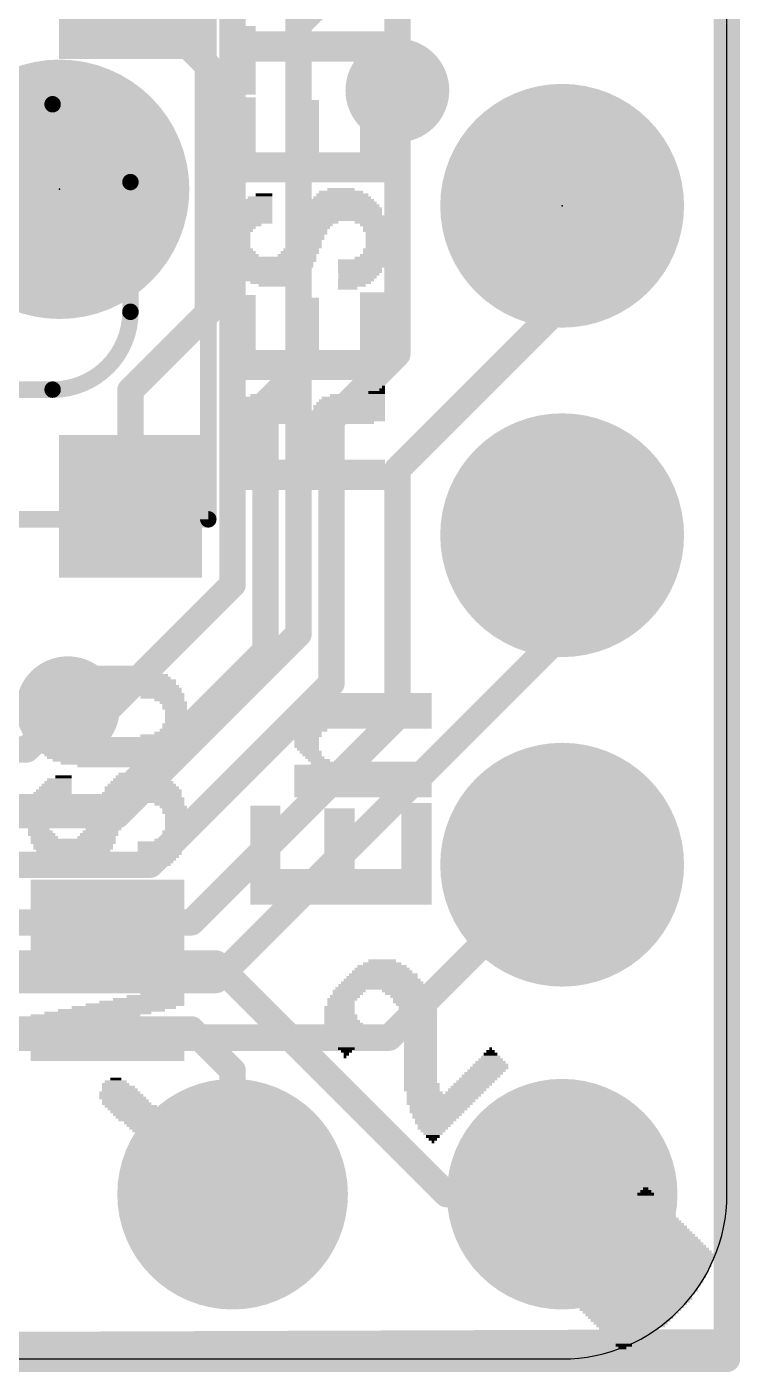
# Model space of a CAD drawing. Extents: x -0.1 to 35.7, y -0.1 to 17.9.
# Drawn here: x 30.16 to 35.66, y -0.1 to 10.27 of the extents above; entities that cross this region are included whole.
import ezdxf

# ---------------------------------------------------------------- set-up
doc = ezdxf.new("R2010")
doc.units = 0
for name, color, linetype in [('1', 12, 'CONTINUOUS'), ('16', 132, 'CONTINUOUS'), ('17', 110, 'CONTINUOUS'), ('18', 110, 'CONTINUOUS'), ('20', 53, 'CONTINUOUS'), ('200', 40, 'CONTINUOUS'), ('21', 40, 'CONTINUOUS'), ('23', 40, 'CONTINUOUS'), ('29', 253, 'CONTINUOUS')]:
    doc.layers.add(name, color=color, linetype=linetype)

# ---------------------------------------------------------------- blocks, each defined once
blk = doc.blocks.new('ROUNDP')
at = {"const_width": 0.5}
blk.add_lwpolyline([(0, -0.25, 1), (0, 0.25, 1), (0, -0.25)], format="xyb", dxfattribs=at)
blk = doc.blocks.new('RECT')
blk.add_solid([(-0.5, -0.5), (0.5, -0.5), (-0.5, 0.5), (0.5, 0.5)])
blk = doc.blocks.new('PIE')
at = {"const_width": 0.5}
blk.add_lwpolyline([(0, -0.25, 1), (0, 0.25, 1), (0, -0.25)], format="xyb", dxfattribs=at)
blk = doc.blocks.new('ROUNDV')
at = {"const_width": 0.5}
blk.add_lwpolyline([(0, -0.25, 1), (0, 0.25, 1), (0, -0.25)], format="xyb", dxfattribs=at)

msp = doc.modelspace()

# ---------------------------------------------------------------- linework, layer by layer
at = {"layer": '1', "const_width": 0.2032}
for points in [[(35.56, 0), (35.56, 17.78)], [(31.5595, 9.9695), (30.9625, 10.5665)], [(32.512, 10.541), (32.258, 10.287)], [(32.258, 10.287), (32.258, 7.62)], [(31.5595, 9.9695), (31.5595, 8.0645)], [(33.02, 7.747), (33.02, 9.779)], [(34.29, 8.89), (34.29, 8.128)], [(34.29, 8.128), (33.02, 6.858)], [(31.5595, 8.0645), (30.9625, 7.4675)], [(32.512, 7.239), (33.02, 7.747)], [(32.258, 7.62), (32.004, 7.366)], [(30.9625, 7.4675), (30.9625, 6.5725)], [(32.004, 7.366), (32.004, 5.461)], [(32.512, 5.207), (32.512, 7.239)], [(33.02, 6.858), (33.02, 4.953)], [(34.29, 5.588), (34.29, 6.35)], [(31.623, 2.921), (34.29, 5.588)], [(32.004, 5.461), (30.7975, 4.2545)], [(31.115, 3.81), (32.512, 5.207)], [(30.1625, 4.699), (30.48, 5.0165)], [(33.02, 4.953), (31.4325, 3.3655)], [(25.3365, 4.699), (30.1625, 4.699)], [(30.7975, 4.2545), (25.146, 4.2545)], [(24.9555, 3.81), (31.115, 3.81)], [(32.9565, 2.4765), (34.29, 3.81)], [(31.4325, 3.3655), (24.5745, 3.3655)], [(23.8125, 2.921), (31.623, 2.921)], [(32.9565, 2.4765), (25.654, 2.4765)], [(0, 0), (35.56, 0)]]:
    msp.add_lwpolyline(points, dxfattribs=at)
at = {"layer": '1', "const_width": 0.1016}
for points in [[(32.3088, 10.287, 1), (32.2072, 10.287)], [(32.2221, 10.3229, 1), (32.2939, 10.2511)], [(31.6103, 9.9695, 1), (31.5087, 9.9695)], [(31.5236, 9.9336, 1), (31.5954, 10.0054)], [(33.0708, 9.779, 1), (32.9692, 9.779)], [(34.3408, 8.89, 1), (34.2392, 8.89)], [(34.3259, 8.0921, 1), (34.2541, 8.1639)], [(31.5087, 8.0645, 1), (31.6103, 8.0645)], [(31.5954, 8.0286, 1), (31.5236, 8.1004)], [(34.2392, 8.128, 1), (34.3408, 8.128)], [(32.9692, 7.747, 1), (33.0708, 7.747)], [(33.0559, 7.7111, 1), (32.9841, 7.7829)], [(32.2939, 7.5841, 1), (32.2221, 7.6559)], [(32.2072, 7.62, 1), (32.3088, 7.62)], [(31.0133, 7.4675, 1), (30.9117, 7.4675)], [(30.9266, 7.5034, 1), (30.9984, 7.4316)], [(32.0548, 7.366, 1), (31.9532, 7.366)], [(31.9681, 7.4019, 1), (32.0399, 7.3301)], [(32.5628, 7.239, 1), (32.4612, 7.239)], [(32.4761, 7.2749, 1), (32.5479, 7.2031)], [(33.0708, 6.858, 1), (32.9692, 6.858)], [(32.9841, 6.8939, 1), (33.0559, 6.8221)], [(30.9117, 6.5725, 1), (31.0133, 6.5725)], [(34.3408, 6.35, 1), (34.2392, 6.35)], [(34.2392, 5.588, 1), (34.3408, 5.588)], [(34.3259, 5.5521, 1), (34.2541, 5.6239)], [(31.9532, 5.461, 1), (32.0548, 5.461)], [(32.0399, 5.4251, 1), (31.9681, 5.4969)], [(32.5479, 5.1711, 1), (32.4761, 5.2429)], [(32.4612, 5.207, 1), (32.5628, 5.207)], [(30.5159, 4.9806, 1), (30.4441, 5.0524)], [(32.9692, 4.953, 1), (33.0708, 4.953)], [(33.0559, 4.9171, 1), (32.9841, 4.9889)], [(30.1266, 4.7349, 1), (30.1984, 4.6631)], [(30.1625, 4.6482, 1), (30.1625, 4.7498)], [(30.7975, 4.2037, 1), (30.7975, 4.3053)], [(30.7616, 4.2904, 1), (30.8334, 4.2186)], [(31.0791, 3.8459, 1), (31.1509, 3.7741)], [(31.115, 3.7592, 1), (31.115, 3.8608)], [(34.3259, 3.7741, 1), (34.2541, 3.8459)], [(31.3966, 3.4014, 1), (31.4684, 3.3296)], [(31.4325, 3.3147, 1), (31.4325, 3.4163)], [(31.5871, 2.9569, 1), (31.6589, 2.8851)], [(31.623, 2.8702, 1), (31.623, 2.9718)], [(32.9206, 2.5124, 1), (32.9924, 2.4406)], [(32.9565, 2.4257, 1), (32.9565, 2.5273)], [(35.5092, 0, 1), (35.6108, 0)], [(35.56, -0.0508, 1), (35.56, 0.0508)]]:
    msp.add_lwpolyline(points, format="xyb", dxfattribs=at)
at = {"layer": '16', "const_width": 0.2032}
for points in [[(35.56, 17.78), (35.56, 0.127)], [(31.75, 5.969), (31.75, 16.51)], [(32.258, 5.588), (32.258, 14.478)], [(33.02, 9.779), (33.02, 12.7)], [(30.7975, 5.0165), (31.75, 5.969)], [(32.258, 5.588), (30.861, 4.191)], [(30.7975, 5.0165), (30.48, 5.0165)], [(30.861, 4.191), (30.0355, 4.191)], [(28.956, 3.048), (31.623, 3.048)], [(31.623, 3.048), (33.401, 1.27)], [(28.829, 2.54), (31.4325, 2.54)], [(31.4325, 2.54), (31.75, 2.2225)], [(31.75, 2.2225), (31.75, 1.27)], [(33.401, 1.27), (34.29, 1.27)], [(33.909, 1.27), (34.29, 1.27)], [(35.56, 0.127), (0, 0)]]:
    msp.add_lwpolyline(points, dxfattribs=at)
at = {"layer": '16', "const_width": 0.1016}
for points in [[(32.9692, 9.779, 1), (33.0708, 9.779)], [(31.6992, 5.969, 1), (31.8008, 5.969)], [(31.7859, 5.9331, 1), (31.7141, 6.0049)], [(32.2072, 5.588, 1), (32.3088, 5.588)], [(32.2939, 5.5521, 1), (32.2221, 5.6239)], [(30.48, 5.0673, 1), (30.48, 4.9657)], [(30.7616, 5.0524, 1), (30.8334, 4.9806)], [(30.7975, 4.9657, 1), (30.7975, 5.0673)], [(30.8251, 4.2269, 1), (30.8969, 4.1551)], [(30.861, 4.1402, 1), (30.861, 4.2418)], [(31.6589, 3.0839, 1), (31.5871, 3.0121)], [(31.623, 2.9972, 1), (31.623, 3.0988)], [(31.4684, 2.5759, 1), (31.3966, 2.5041)], [(31.4325, 2.4892, 1), (31.4325, 2.5908)], [(31.8008, 2.2225, 1), (31.6992, 2.2225)], [(31.7141, 2.1866, 1), (31.7859, 2.2584)], [(33.401, 1.3208, 1), (33.401, 1.2192)], [(33.3651, 1.2341, 1), (33.4369, 1.3059)], [(33.909, 1.3208, 1), (33.909, 1.2192)], [(34.29, 1.2192, 1), (34.29, 1.3208)], [(34.29, 1.2192, 1), (34.29, 1.3208)], [(31.6992, 1.27, 1), (31.8008, 1.27)], [(35.5602, 0.0762, 1), (35.5598, 0.1778)], [(35.5092, 0.127, 1), (35.6108, 0.127)]]:
    msp.add_lwpolyline(points, format="xyb", dxfattribs=at)
at = {"layer": '20'}
for p, q in [((35.56, 1.27), (35.56, 16.51)), ((1.27, 0), (34.29, 0))]:
    msp.add_line(p, q, dxfattribs=at)
msp.add_arc((34.29, 1.27), 1.27, 270, 0, dxfattribs=at)
at = {"layer": '21', "const_width": 0.127}
for points in [[(31.5625, 10.6725), (31.5625, 6.4725)], [(29.9625, 9.6725), (30.3625, 9.6725)], [(30.9625, 9.0725), (30.9625, 8.0725)], [(30.3625, 7.4725), (29.9625, 7.4725)], [(31.5625, 6.4725), (28.7625, 6.4725)]]:
    msp.add_lwpolyline(points, dxfattribs=at)
at = {"layer": '21'}
for points, const_width in [([(30.3625, 9.7043, 1), (30.3625, 9.6408)], 0.0635), ([(30.9625, 9.0725, 0.4142), (30.3625, 9.6725)], 0.127), ([(30.3625, 9.6408, 1), (30.3625, 9.7043)], 0.0635), ([(30.9943, 9.0725, 1), (30.9308, 9.0725)], 0.0635), ([(30.9308, 9.0725, 1), (30.9943, 9.0725)], 0.0635), ([(30.3625, 7.4725, 0.4142), (30.9625, 8.0725)], 0.127), ([(30.9943, 8.0725, 1), (30.9308, 8.0725)], 0.0635), ([(30.9308, 8.0725, 1), (30.9943, 8.0725)], 0.0635), ([(30.3625, 7.5042, 1), (30.3625, 7.4408)], 0.0635), ([(30.3625, 7.4408, 1), (30.3625, 7.5042)], 0.0635), ([(31.5625, 6.4408, 1), (31.5625, 6.5042)], 0.0635), ([(31.5308, 6.4725, 1), (31.5942, 6.4725)], 0.0635)]:
    msp.add_lwpolyline(points, format="xyb", dxfattribs=dict(at, const_width=const_width))
at = {"layer": '23'}
for p in [(30.4165, 9.017), (34.29, 8.89)]:
    msp.add_point(p, dxfattribs=at)
at = {"layer": '29'}
for points, const_width in [([(30.4165, 9.767, 0.4142), (29.6665, 9.017)], 0.5), ([(31.1665, 9.017, 0.4142), (30.4165, 9.767)], 0.5), ([(30.4165, 9.892, 1), (30.4165, 9.642)], 0.25), ([(30.4165, 9.642, 1), (30.4165, 9.892)], 0.25), ([(29.6665, 9.017, 0.4142), (30.4165, 8.267)], 0.5), ([(30.4165, 8.267, 0.4142), (31.1665, 9.017)], 0.5), ([(31.2915, 9.017, 1), (31.0415, 9.017)], 0.25), ([(31.0415, 9.017, 1), (31.2915, 9.017)], 0.25), ([(30.4165, 8.392, 1), (30.4165, 8.142)], 0.25), ([(30.4165, 8.142, 1), (30.4165, 8.392)], 0.25)]:
    msp.add_lwpolyline(points, format="xyb", dxfattribs=dict(at, const_width=const_width))

# ---------------------------------------------------------------- block references
at = {"layer": '1', "rotation": 270}
for p in [(30.9625, 10.5725), (30.9625, 6.5725)]:
    msp.add_blockref('RECT', p, dxfattribs=at)
at = {"layer": '1'}
msp.add_blockref('PIE', (30.4165, 9.017), dxfattribs=at)
at = {"layer": '17'}
for p, xscale, yscale, rotation in [((34.29, 8.89), 1.778, 1.778, 180), ((34.29, 8.89), 1.778, 1.778, 180), ((34.29, 6.35), 1.778, 1.778, 180), ((34.29, 6.35), 1.778, 1.778, 180), ((34.29, 3.81), 1.778, 1.778, 180), ((34.29, 3.81), 1.778, 1.778, 180), ((31.75, 1.27), 1.6764, 1.6764, 270), ((31.75, 1.27), 1.6764, 1.6764, 270), ((34.29, 1.27), 1.6764, 1.6764, 270), ((34.29, 1.27), 1.6764, 1.6764, 270)]:
    msp.add_blockref('ROUNDP', p, dxfattribs=dict(at, xscale=xscale, yscale=yscale, rotation=rotation))
at = {"layer": '18', "xscale": 0.8001, "yscale": 0.8001}
for p in [(33.02, 9.779), (33.02, 9.779), (30.48, 5.0165), (30.48, 5.0165)]:
    msp.add_blockref('ROUNDV', p, dxfattribs=at)
at = {"layer": '200', "yscale": 0.0212}
for p, xscale in [((31.8334, 10.2654), 0.1905), ((31.8334, 10.2443), 0.1905), ((32.3308, 10.2231), 1.1853), ((32.3308, 10.2019), 1.1853), ((32.3308, 10.1808), 1.1853), ((32.3308, 10.1596), 1.1853), ((32.3308, 10.1384), 1.1853), ((32.3308, 10.1173), 1.1853), ((32.3308, 10.0961), 1.1853), ((32.3308, 10.0749), 1.1853), ((32.3308, 10.0538), 1.1853), ((32.3308, 10.0326), 1.1853), ((32.3308, 10.0114), 1.1853), ((31.8334, 9.9903), 0.1905), ((31.8334, 9.9691), 0.1905), ((31.8334, 9.9479), 0.1905), ((31.8334, 9.9268), 0.1905), ((31.8334, 9.9056), 0.1905), ((31.8334, 9.8844), 0.1905), ((31.8334, 9.8633), 0.1905), ((31.8334, 9.8421), 0.1905), ((31.8334, 9.8209), 0.1905), ((31.8334, 9.7998), 0.1905), ((31.8334, 9.7786), 0.1905), ((31.8334, 9.7574), 0.1905), ((31.8334, 9.7151), 0.1905), ((31.8334, 9.6939), 0.1905), ((31.8334, 9.6728), 0.1905), ((31.8334, 9.6516), 0.1905), ((32.3202, 9.6939), 0.1905), ((32.3202, 9.6728), 0.1905), ((32.3202, 9.6516), 0.1905), ((32.8282, 9.7363), 0.1905), ((32.8282, 9.7151), 0.1905), ((32.8282, 9.6939), 0.1905), ((32.8282, 9.6728), 0.1905), ((32.8282, 9.6516), 0.1905), ((31.8334, 9.6304), 0.1905), ((31.8334, 9.6093), 0.1905), ((31.8334, 9.5881), 0.1905), ((31.8334, 9.567), 0.1905), ((31.8334, 9.5458), 0.1905), ((32.3202, 9.6304), 0.1905), ((32.3202, 9.6093), 0.1905), ((32.3202, 9.5881), 0.1905), ((32.3202, 9.567), 0.1905), ((32.3202, 9.5458), 0.1905), ((32.8282, 9.6304), 0.1905), ((32.8282, 9.6093), 0.1905), ((32.8282, 9.5881), 0.1905), ((32.8282, 9.567), 0.1905), ((32.8282, 9.5458), 0.1905), ((31.8334, 9.5246), 0.1905), ((31.8334, 9.5035), 0.1905), ((31.8334, 9.4823), 0.1905), ((31.8334, 9.4611), 0.1905), ((31.8334, 9.44), 0.1905), ((32.3202, 9.5246), 0.1905), ((32.3202, 9.5035), 0.1905), ((32.3202, 9.4823), 0.1905), ((32.3202, 9.4611), 0.1905), ((32.3202, 9.44), 0.1905), ((32.8282, 9.5246), 0.1905), ((32.8282, 9.5035), 0.1905), ((32.8282, 9.4823), 0.1905), ((32.8282, 9.4611), 0.1905), ((32.8282, 9.44), 0.1905), ((31.8334, 9.4188), 0.1905), ((31.8334, 9.3976), 0.1905), ((31.8334, 9.3765), 0.1905), ((31.8334, 9.3553), 0.1905), ((31.8334, 9.3341), 0.1905), ((32.3202, 9.4188), 0.1905), ((32.3202, 9.3976), 0.1905), ((32.3202, 9.3765), 0.1905), ((32.3202, 9.3553), 0.1905), ((32.3202, 9.3341), 0.1905), ((32.8282, 9.4188), 0.1905), ((32.8282, 9.3976), 0.1905), ((32.8282, 9.3765), 0.1905), ((32.8282, 9.3553), 0.1905), ((32.8282, 9.3341), 0.1905), ((31.8334, 9.313), 0.1905), ((32.3308, 9.2918), 1.1853), ((32.3308, 9.2706), 1.1853), ((32.3308, 9.2495), 1.1853), ((32.3308, 9.2283), 1.1853), ((32.3202, 9.313), 0.1905), ((32.8282, 9.313), 0.1905), ((32.3308, 9.2071), 1.1853), ((32.3308, 9.186), 1.1853), ((32.3308, 9.1648), 1.1853), ((32.3308, 9.1436), 1.1853), ((32.3308, 9.1225), 1.1853), ((32.3308, 9.1013), 1.1853), ((32.3308, 9.0801), 1.1853), ((32.5848, 9.0166), 0.2117), ((31.9392, 8.9108), 0.2328), ((31.9498, 8.932), 0.2117), ((31.9604, 8.9531), 0.1905), ((31.9921, 8.9743), 0.127), ((32.5954, 8.9108), 0.5291), ((32.5954, 8.932), 0.4868), ((32.5954, 8.9531), 0.4445), ((32.5954, 8.9743), 0.4022), ((32.5848, 8.9955), 0.3387), ((31.8969, 8.805), 0.3175), ((31.9075, 8.8473), 0.2963), ((31.9075, 8.8261), 0.2963), ((31.9181, 8.8685), 0.2752), ((31.9286, 8.8896), 0.254), ((32.5954, 8.805), 0.6561), ((32.5954, 8.8473), 0.6138), ((32.5954, 8.8261), 0.6138), ((32.5954, 8.8896), 0.5715), ((32.6059, 8.8685), 0.5926), ((31.8228, 8.7203), 0.2117), ((31.8969, 8.7838), 0.3175), ((31.8969, 8.7626), 0.3175), ((31.8546, 8.7415), 0.2328), ((32.3625, 8.7203), 0.2752), ((32.3837, 8.7415), 0.2752), ((32.4049, 8.7626), 0.3175), ((32.5954, 8.7838), 0.6561), ((32.807, 8.7626), 0.2328), ((32.8388, 8.7415), 0.2117), ((32.8494, 8.7203), 0.1905), ((31.8122, 8.6992), 0.1905), ((31.8016, 8.678), 0.1693), ((31.8016, 8.6568), 0.1693), ((31.8016, 8.6357), 0.1693), ((31.8016, 8.6145), 0.1693), ((32.3096, 8.6145), 0.254), ((32.3414, 8.678), 0.2752), ((32.3308, 8.6568), 0.254), ((32.3308, 8.6357), 0.254), ((32.352, 8.6992), 0.254), ((32.8494, 8.6992), 0.1905), ((32.8599, 8.678), 0.1693), ((32.8599, 8.6568), 0.1693), ((32.8599, 8.6357), 0.1693), ((32.8599, 8.6145), 0.1693), ((31.8016, 8.5933), 0.1693), ((31.8016, 8.5722), 0.1693), ((31.8122, 8.551), 0.1905), ((31.8228, 8.5298), 0.2117), ((31.844, 8.5087), 0.2117), ((32.2461, 8.5087), 0.2963), ((32.2673, 8.5298), 0.2963), ((32.2779, 8.551), 0.2752), ((32.299, 8.5722), 0.2752), ((32.3096, 8.5933), 0.254), ((32.8388, 8.5087), 0.2117), ((32.8494, 8.551), 0.1905), ((32.8494, 8.5298), 0.1905), ((32.8599, 8.5933), 0.1693), ((32.8599, 8.5722), 0.1693), ((32.0662, 8.4875), 0.6561), ((32.0662, 8.4663), 0.6561), ((32.0662, 8.4452), 0.6138), ((32.0662, 8.424), 0.6138), ((32.0662, 8.4028), 0.5715), ((32.7329, 8.4028), 0.3387), ((32.7435, 8.4663), 0.3598), ((32.7435, 8.4452), 0.3598), ((32.7435, 8.424), 0.3598), ((32.807, 8.4875), 0.2328), ((32.0556, 8.3817), 0.5503), ((32.0556, 8.3605), 0.508), ((32.0556, 8.3393), 0.4657), ((32.0556, 8.3182), 0.4233), ((32.0556, 8.297), 0.3387), ((32.7329, 8.3817), 0.3387), ((32.7118, 8.3393), 0.2963), ((32.7012, 8.3182), 0.2752), ((32.6906, 8.297), 0.254), ((32.7224, 8.3605), 0.3175), ((31.8334, 8.1912), 0.1905), ((32.0556, 8.2758), 0.2117), ((32.6694, 8.2758), 0.2117), ((32.6377, 8.2547), 0.1482), ((32.8282, 8.2123), 0.1905), ((32.8282, 8.1912), 0.1905), ((31.8334, 8.17), 0.1905), ((31.8334, 8.1488), 0.1905), ((31.8334, 8.1277), 0.1905), ((31.8334, 8.1065), 0.1905), ((31.8334, 8.0853), 0.1905), ((32.3202, 8.17), 0.1905), ((32.3202, 8.1488), 0.1905), ((32.3202, 8.1277), 0.1905), ((32.3202, 8.1065), 0.1905), ((32.3202, 8.0853), 0.1905), ((32.8282, 8.17), 0.1905), ((32.8282, 8.1488), 0.1905), ((32.8282, 8.1277), 0.1905), ((32.8282, 8.1065), 0.1905), ((32.8282, 8.0853), 0.1905), ((31.8334, 8.0642), 0.1905), ((31.8334, 8.043), 0.1905), ((31.8334, 8.0218), 0.1905), ((31.8334, 8.0007), 0.1905), ((31.8334, 7.9795), 0.1905), ((32.3202, 8.0642), 0.1905), ((32.3202, 8.043), 0.1905), ((32.3202, 8.0218), 0.1905), ((32.3202, 8.0007), 0.1905), ((32.3202, 7.9795), 0.1905), ((32.8282, 8.0642), 0.1905), ((32.8282, 8.043), 0.1905), ((32.8282, 8.0218), 0.1905), ((32.8282, 8.0007), 0.1905), ((32.8282, 7.9795), 0.1905), ((31.8334, 7.9583), 0.1905), ((31.8334, 7.9372), 0.1905), ((31.8334, 7.916), 0.1905), ((31.8334, 7.8949), 0.1905), ((31.8334, 7.8737), 0.1905), ((32.3202, 7.9583), 0.1905), ((32.3202, 7.9372), 0.1905), ((32.3202, 7.916), 0.1905), ((32.3202, 7.8949), 0.1905), ((32.3202, 7.8737), 0.1905), ((32.8282, 7.9583), 0.1905), ((32.8282, 7.9372), 0.1905), ((32.8282, 7.916), 0.1905), ((32.8282, 7.8949), 0.1905), ((32.8282, 7.8737), 0.1905), ((31.8334, 7.8525), 0.1905), ((31.8334, 7.8314), 0.1905), ((31.8334, 7.8102), 0.1905), ((31.8334, 7.789), 0.1905), ((32.3308, 7.7679), 1.1853), ((32.3202, 7.8525), 0.1905), ((32.3202, 7.8314), 0.1905), ((32.3202, 7.8102), 0.1905), ((32.3202, 7.789), 0.1905), ((32.8282, 7.8525), 0.1905), ((32.8282, 7.8314), 0.1905), ((32.8282, 7.8102), 0.1905), ((32.8282, 7.789), 0.1905), ((32.3308, 7.7467), 1.1853), ((32.3308, 7.7255), 1.1853), ((32.3308, 7.7044), 1.1853), ((32.3308, 7.6832), 1.1853), ((32.3308, 7.662), 1.1853), ((32.3308, 7.6409), 1.1853), ((32.3308, 7.6197), 1.1853), ((32.3308, 7.5985), 1.1853), ((32.3308, 7.5774), 1.1853), ((32.3308, 7.5562), 1.1853), ((32.9023, 7.4715), 0.0423), ((32.9128, 7.4927), 0.0212), ((32.0556, 7.3657), 0.508), ((32.0556, 7.3869), 0.4657), ((32.0451, 7.408), 0.4022), ((32.0556, 7.4292), 0.3387), ((32.0556, 7.4504), 0.2117), ((32.6589, 7.3657), 0.5291), ((32.6694, 7.3869), 0.508), ((32.68, 7.408), 0.4868), ((32.7118, 7.4292), 0.4233), ((32.8599, 7.4504), 0.127), ((32.0451, 7.3022), 0.5715), ((32.3414, 7.281), 1.1641), ((32.3414, 7.2599), 1.1641), ((32.0556, 7.3234), 0.5503), ((32.0451, 7.3445), 0.5291), ((32.6377, 7.3022), 0.5715), ((32.6483, 7.3445), 0.5503), ((32.6483, 7.3234), 0.5503), ((31.8757, 7.1964), 0.2752), ((32.3308, 7.2387), 1.1853), ((32.2885, 7.2175), 1.1006), ((31.8546, 7.1752), 0.2328), ((31.844, 7.154), 0.2117), ((32.3414, 7.1964), 0.3598), ((32.3414, 7.1752), 0.2752), ((32.3414, 7.154), 0.2328), ((31.8334, 7.1329), 0.1905), ((31.8228, 7.1117), 0.1693), ((31.8228, 7.0905), 0.1693), ((31.8228, 7.0694), 0.1693), ((31.8228, 7.0482), 0.1693), ((32.352, 7.1329), 0.2117), ((32.3414, 7.1117), 0.1905), ((32.352, 7.0905), 0.1693), ((32.352, 7.0694), 0.1693), ((32.352, 7.0482), 0.1693), ((31.8228, 7.0271), 0.1693), ((31.8228, 7.0059), 0.1693), ((31.8228, 6.9847), 0.1693), ((31.8228, 6.9636), 0.1693), ((31.8228, 6.9424), 0.1693), ((32.352, 7.0271), 0.1693), ((32.352, 7.0059), 0.1693), ((32.352, 6.9847), 0.1693), ((32.352, 6.9636), 0.1693), ((32.352, 6.9424), 0.1693), ((32.3308, 6.9212), 1.1853), ((32.3308, 6.9001), 1.1853), ((32.3308, 6.8789), 1.1853), ((32.3308, 6.8577), 1.1853), ((32.3308, 6.8366), 1.1853), ((32.3308, 6.8154), 1.1853), ((32.3308, 6.7942), 1.1853), ((32.3308, 6.7731), 1.1853), ((32.3308, 6.7519), 1.1853), ((32.3308, 6.7307), 1.1853), ((32.3308, 6.7096), 1.1853), ((30.7857, 5.2915), 0.8466), ((30.7857, 5.3126), 0.7196), ((30.7857, 5.3338), 0.4656), ((30.7857, 5.1856), 1.1006), ((30.7857, 5.2068), 1.0583), ((30.7963, 5.228), 1.0371), ((30.7857, 5.2491), 0.9736), ((30.7857, 5.2703), 0.9313), ((30.7857, 5.1221), 1.1853), ((30.3624, 5.101), 0.3387), ((30.3095, 5.0798), 0.2328), ((30.7857, 5.1645), 1.143), ((30.7857, 5.1433), 1.143), ((31.209, 5.101), 0.3387), ((31.2619, 5.0798), 0.2328), ((32.7859, 5.0798), 0.9948), ((32.807, 5.101), 0.9525), ((32.8388, 5.1221), 0.889), ((30.2777, 5.0586), 0.2117), ((30.2671, 5.0375), 0.1905), ((30.2671, 5.0163), 0.1905), ((30.2565, 4.9951), 0.1693), ((30.2565, 4.974), 0.1693), ((31.2937, 5.0586), 0.2117), ((31.3042, 5.0375), 0.1905), ((31.3042, 5.0163), 0.1905), ((31.3148, 4.9951), 0.1693), ((31.3148, 4.974), 0.1693), ((32.7541, 4.9951), 1.0583), ((32.7541, 4.974), 1.0583), ((32.7647, 5.0375), 1.0371), ((32.7647, 5.0163), 1.0371), ((32.7753, 5.0586), 1.016), ((30.2565, 4.9528), 0.1693), ((30.2565, 4.9316), 0.1693), ((30.2565, 4.9105), 0.1693), ((30.2671, 4.8893), 0.1905), ((30.2671, 4.8681), 0.1905), ((31.3042, 4.8893), 0.1905), ((31.3042, 4.8681), 0.1905), ((31.3148, 4.9528), 0.1693), ((31.3148, 4.9316), 0.1693), ((31.3148, 4.9105), 0.1693), ((32.7435, 4.9316), 1.0795), ((32.7435, 4.9105), 1.0795), ((32.7435, 4.8893), 1.0795), ((32.7435, 4.8681), 1.0795), ((32.7541, 4.9528), 1.0583), ((30.2777, 4.847), 0.2117), ((30.3624, 4.8046), 0.3387), ((30.7857, 4.7835), 1.1853), ((30.3095, 4.8258), 0.2328), ((30.7857, 4.7623), 1.143), ((31.209, 4.8046), 0.3387), ((31.2619, 4.8258), 0.2328), ((31.2937, 4.847), 0.2117), ((32.3414, 4.847), 0.2752), ((32.3202, 4.8258), 0.2328), ((32.3202, 4.8046), 0.2328), ((32.3096, 4.7835), 0.2117), ((32.3202, 4.7623), 0.1905), ((30.7857, 4.7411), 1.143), ((30.7857, 4.72), 1.1006), ((30.7857, 4.6988), 1.0583), ((30.7963, 4.6776), 1.0371), ((30.7857, 4.6565), 0.9736), ((32.3202, 4.7411), 0.1905), ((32.3202, 4.72), 0.1905), ((32.3308, 4.6988), 0.1693), ((32.352, 4.6776), 0.1693), ((32.3625, 4.6565), 0.1482), ((30.7857, 4.6353), 0.9313), ((30.7857, 4.6141), 0.8466), ((30.7857, 4.593), 0.7196), ((30.7857, 4.5718), 0.4656), ((32.7541, 4.5718), 1.0583), ((32.3837, 4.6353), 0.1482), ((32.4155, 4.6141), 0.1693), ((32.8176, 4.593), 0.9313), ((30.4153, 4.466), 0.1905), ((30.447, 4.4872), 0.127), ((31.0503, 4.466), 0.4445), ((31.0503, 4.4872), 0.4021), ((31.0397, 4.5083), 0.3387), ((31.0397, 4.5295), 0.2117), ((32.7541, 4.5507), 1.0583), ((32.7541, 4.5295), 1.0583), ((32.7541, 4.5083), 1.0583), ((32.7541, 4.4872), 1.0583), ((32.7541, 4.466), 1.0583), ((30.3624, 4.3602), 0.2963), ((30.373, 4.3813), 0.2752), ((30.3835, 4.4025), 0.254), ((30.3941, 4.4237), 0.2328), ((30.4047, 4.4448), 0.2117), ((31.0503, 4.3602), 0.6138), ((31.0503, 4.4025), 0.5715), ((31.0608, 4.3813), 0.5926), ((31.0503, 4.4237), 0.5291), ((31.0503, 4.4448), 0.4868), ((32.7541, 4.4448), 1.0583), ((32.7541, 4.4237), 1.0583), ((32.7541, 4.4025), 1.0583), ((32.7541, 4.3813), 1.0583), ((32.7541, 4.3602), 1.0583), ((30.3518, 4.3178), 0.3175), ((30.3518, 4.2967), 0.3175), ((30.3518, 4.2755), 0.3175), ((30.3095, 4.2543), 0.2328), ((30.3624, 4.339), 0.2963), ((30.8598, 4.2755), 0.3175), ((30.8386, 4.2543), 0.2752), ((31.0503, 4.3178), 0.6561), ((31.0503, 4.2967), 0.6561), ((31.0503, 4.339), 0.6138), ((31.2619, 4.2755), 0.2328), ((31.2937, 4.2543), 0.2117), ((32.0027, 4.2543), 0.2328), ((32.7541, 4.339), 1.0583), ((33.1668, 4.2755), 0.2328), ((33.1668, 4.2543), 0.2328), ((30.2777, 4.2332), 0.2117), ((30.2671, 4.212), 0.1905), ((30.2565, 4.1908), 0.1693), ((30.2565, 4.1697), 0.1693), ((30.2565, 4.1485), 0.1693), ((30.7963, 4.1908), 0.2752), ((30.7857, 4.1697), 0.254), ((30.7857, 4.1485), 0.254), ((30.8174, 4.2332), 0.2752), ((30.8069, 4.212), 0.254), ((31.3042, 4.2332), 0.1905), ((31.3042, 4.212), 0.1905), ((31.3148, 4.1908), 0.1693), ((31.3148, 4.1697), 0.1693), ((31.3148, 4.1485), 0.1693), ((32.0027, 4.2332), 0.2328), ((32.0027, 4.212), 0.2328), ((32.0027, 4.1908), 0.2328), ((32.0027, 4.1697), 0.2328), ((32.0027, 4.1485), 0.2328), ((32.5742, 4.2332), 0.2328), ((32.5742, 4.212), 0.2328), ((32.5742, 4.1908), 0.2328), ((32.5742, 4.1697), 0.2328), ((32.5742, 4.1485), 0.2328), ((33.1668, 4.2332), 0.2328), ((33.1668, 4.212), 0.2328), ((33.1668, 4.1908), 0.2328), ((33.1668, 4.1697), 0.2328), ((33.1668, 4.1485), 0.2328), ((30.2565, 4.1273), 0.1693), ((30.2565, 4.1062), 0.1693), ((30.2565, 4.085), 0.1693), ((30.2671, 4.0638), 0.1905), ((30.2777, 4.0427), 0.2117), ((30.7222, 4.0427), 0.2963), ((30.7328, 4.0638), 0.2752), ((30.7539, 4.085), 0.2752), ((30.7645, 4.1273), 0.254), ((30.7645, 4.1062), 0.254), ((31.3042, 4.0638), 0.1905), ((31.3042, 4.0427), 0.1905), ((31.3148, 4.1273), 0.1693), ((31.3148, 4.1062), 0.1693), ((31.3148, 4.085), 0.1693), ((32.0027, 4.1273), 0.2328), ((32.0027, 4.1062), 0.2328), ((32.0027, 4.085), 0.2328), ((32.0027, 4.0638), 0.2328), ((32.0027, 4.0427), 0.2328), ((32.5742, 4.1273), 0.2328), ((32.5742, 4.1062), 0.2328), ((32.5742, 4.085), 0.2328), ((32.5742, 4.0638), 0.2328), ((32.5742, 4.0427), 0.2328), ((33.1668, 4.1273), 0.2328), ((33.1668, 4.1062), 0.2328), ((33.1668, 4.085), 0.2328), ((33.1668, 4.0638), 0.2328), ((33.1668, 4.0427), 0.2328), ((30.2989, 4.0215), 0.2117), ((30.5211, 4.0003), 0.6561), ((30.5211, 3.9792), 0.6561), ((30.5211, 3.958), 0.6138), ((30.5211, 3.9368), 0.6138), ((30.701, 4.0215), 0.2963), ((31.1984, 3.9792), 0.3598), ((31.1984, 3.958), 0.3598), ((31.1984, 3.9368), 0.3598), ((31.2619, 4.0003), 0.2328), ((31.2937, 4.0215), 0.2117), ((32.0027, 4.0215), 0.2328), ((32.0027, 4.0003), 0.2328), ((32.0027, 3.9792), 0.2328), ((32.0027, 3.958), 0.2328), ((32.0027, 3.9368), 0.2328), ((32.5742, 4.0215), 0.2328), ((32.5742, 4.0003), 0.2328), ((32.5742, 3.9792), 0.2328), ((32.5742, 3.958), 0.2328), ((32.5742, 3.9368), 0.2328), ((33.1668, 4.0215), 0.2328), ((33.1668, 4.0003), 0.2328), ((33.1668, 3.9792), 0.2328), ((33.1668, 3.958), 0.2328), ((33.1668, 3.9368), 0.2328), ((30.5211, 3.9157), 0.5715), ((30.5105, 3.8945), 0.5503), ((30.5105, 3.8733), 0.508), ((30.5105, 3.8522), 0.4656), ((30.5105, 3.831), 0.4233), ((31.1878, 3.9157), 0.3387), ((31.1878, 3.8945), 0.3387), ((31.1773, 3.8733), 0.3175), ((31.1667, 3.8522), 0.2963), ((31.1561, 3.831), 0.2752), ((32.0027, 3.9157), 0.2328), ((32.0027, 3.8945), 0.2328), ((32.0027, 3.8733), 0.2328), ((32.0027, 3.8522), 0.2328), ((32.0027, 3.831), 0.2328), ((32.5742, 3.9157), 0.2328), ((32.5742, 3.8945), 0.2328), ((32.5742, 3.8733), 0.2328), ((32.5742, 3.8522), 0.2328), ((32.5742, 3.831), 0.2328), ((33.1668, 3.9157), 0.2328), ((33.1668, 3.8945), 0.2328), ((33.1668, 3.8733), 0.2328), ((33.1668, 3.8522), 0.2328), ((33.1668, 3.831), 0.2328), ((30.5105, 3.8098), 0.3387), ((30.5105, 3.7887), 0.2117), ((31.1455, 3.8098), 0.254), ((31.1243, 3.7887), 0.2117), ((31.0926, 3.7675), 0.1482), ((32.0027, 3.8098), 0.2328), ((32.0027, 3.7887), 0.2328), ((32.5848, 3.7675), 1.3969), ((32.5848, 3.7464), 1.3969), ((32.5848, 3.7252), 1.3969), ((32.5742, 3.8098), 0.2328), ((32.5742, 3.7887), 0.2328), ((33.1668, 3.8098), 0.2328), ((33.1668, 3.7887), 0.2328), ((30.7857, 3.6829), 1.1853), ((30.7857, 3.6617), 1.1853), ((30.7857, 3.6405), 1.1853), ((30.7857, 3.6194), 1.1853), ((32.5848, 3.704), 1.3969), ((32.5848, 3.6829), 1.3969), ((32.5848, 3.6617), 1.3969), ((32.5848, 3.6405), 1.3969), ((32.5848, 3.6194), 1.3969), ((30.7857, 3.5982), 1.1853), ((30.7857, 3.577), 1.1853), ((30.7857, 3.5559), 1.1853), ((30.7857, 3.5347), 1.1853), ((32.5848, 3.5982), 1.3969), ((32.5848, 3.577), 1.3969), ((32.5848, 3.5559), 1.3969), ((32.5848, 3.5347), 1.3969), ((30.7857, 3.5135), 1.1853), ((30.7857, 3.4924), 1.1853), ((30.7857, 3.4712), 1.1853), ((32.5848, 3.5135), 1.3969), ((30.7857, 3.323), 1.1853), ((30.7857, 3.3019), 1.1853), ((30.7857, 3.2807), 1.1853), ((30.7857, 3.2595), 1.1853), ((30.7857, 3.2384), 1.1853), ((30.7857, 3.2172), 1.1853), ((30.7857, 3.196), 1.1853), ((30.7857, 3.1749), 1.1853), ((30.7857, 3.1537), 1.1853), ((30.7857, 3.1325), 1.1853), ((30.3306, 3.1114), 0.2752), ((30.4682, 3.0479), 0.5503), ((30.5211, 3.0267), 0.6561), ((30.5634, 3.0055), 0.7408), ((30.373, 3.0902), 0.3598), ((30.4259, 3.069), 0.4656), ((32.9023, 3.0055), 0.4233), ((32.9023, 3.0267), 0.381), ((32.9023, 3.0479), 0.2963), ((32.9023, 3.069), 0.2117), ((30.6164, 2.9844), 0.8466), ((30.7116, 2.9632), 0.8255), ((30.8174, 2.942), 0.8255), ((30.9127, 2.9209), 0.8043), ((30.9973, 2.8997), 0.762), ((32.9023, 2.8997), 0.635), ((32.9023, 2.9209), 0.5926), ((32.9023, 2.942), 0.5503), ((32.9128, 2.9632), 0.5291), ((32.9023, 2.9844), 0.4657), ((31.0503, 2.8786), 0.6561), ((31.1032, 2.8574), 0.5503), ((31.1561, 2.8362), 0.4445), ((31.1561, 2.7939), 0.4445), ((31.209, 2.8151), 0.3387), ((32.6165, 2.7939), 0.2328), ((32.6483, 2.8362), 0.254), ((32.6377, 2.8151), 0.2328), ((32.9023, 2.8574), 0.7196), ((32.9023, 2.8786), 0.6773), ((33.0822, 2.8362), 0.3598), ((33.1033, 2.8151), 0.3598), ((33.1245, 2.7939), 0.3175), ((30.8174, 2.6881), 0.8255), ((30.9127, 2.7092), 0.8043), ((30.9973, 2.7304), 0.762), ((31.0503, 2.7516), 0.6561), ((31.1032, 2.7727), 0.5503), ((32.5742, 2.7092), 0.2328), ((32.5742, 2.6881), 0.2328), ((32.5954, 2.7727), 0.2328), ((32.5848, 2.7516), 0.2117), ((32.5848, 2.7304), 0.2117), ((33.1457, 2.7727), 0.3175), ((33.1457, 2.7516), 0.3175), ((33.1563, 2.7304), 0.2963), ((33.1774, 2.7092), 0.2963), ((33.188, 2.6881), 0.2752), ((30.5634, 2.6246), 0.7408), ((30.5211, 2.6034), 0.6561), ((30.4682, 2.5822), 0.5503), ((30.6164, 2.6457), 0.8466), ((30.7116, 2.6669), 0.8255), ((32.6059, 2.5822), 0.2963), ((32.5742, 2.6669), 0.2328), ((32.5848, 2.6457), 0.254), ((32.5848, 2.6246), 0.254), ((32.5954, 2.6034), 0.2752), ((33.188, 2.6669), 0.2752), ((33.1986, 2.6457), 0.254), ((33.1986, 2.6246), 0.254), ((33.1986, 2.6034), 0.254), ((33.1986, 2.5822), 0.254), ((30.3306, 2.5187), 0.2752), ((30.7857, 2.4976), 1.1853), ((30.4259, 2.5611), 0.4656), ((30.373, 2.5399), 0.3598), ((32.6165, 2.5611), 0.3175), ((32.6483, 2.5187), 0.3387), ((32.6377, 2.5399), 0.3175), ((32.6377, 2.4976), 0.3175), ((33.1986, 2.5611), 0.254), ((33.2092, 2.5399), 0.2328), ((33.2092, 2.5187), 0.2328), ((33.2092, 2.4976), 0.2328), ((30.7857, 2.4764), 1.1853), ((30.7857, 2.4552), 1.1853), ((30.7857, 2.4341), 1.1853), ((30.7857, 2.4129), 1.1853), ((30.7857, 2.3917), 1.1853), ((32.6377, 2.4764), 0.2752), ((32.6271, 2.4552), 0.254), ((32.6271, 2.4341), 0.2117), ((32.6271, 2.4129), 0.1693), ((32.6271, 2.3917), 0.127), ((33.1986, 2.4764), 0.254), ((33.1986, 2.4552), 0.254), ((33.1986, 2.4341), 0.254), ((33.1986, 2.4129), 0.254), ((33.1986, 2.3917), 0.254), ((33.7383, 2.3917), 0.0212), ((30.7857, 2.3706), 1.1853), ((30.7857, 2.3494), 1.1853), ((30.7857, 2.3282), 1.1853), ((30.7857, 2.3071), 1.1853), ((32.6271, 2.3706), 0.0847), ((32.6271, 2.3494), 0.0423), ((32.6165, 2.3282), 0.0212), ((33.1986, 2.3706), 0.254), ((33.1986, 2.3494), 0.254), ((33.1986, 2.3282), 0.254), ((33.1986, 2.3071), 0.254), ((33.1986, 2.2859), 0.254), ((33.7383, 2.2859), 0.2328), ((33.7383, 2.3071), 0.1905), ((33.7383, 2.3282), 0.1482), ((33.7383, 2.3494), 0.1058), ((33.7383, 2.3706), 0.0635), ((33.1986, 2.2647), 0.254), ((33.1986, 2.2436), 0.254), ((33.1986, 2.2224), 0.254), ((33.1986, 2.2012), 0.254), ((33.1986, 2.1801), 0.254), ((33.6642, 2.1801), 0.2963), ((33.6854, 2.2012), 0.2963), ((33.7066, 2.2224), 0.2963), ((33.7277, 2.2436), 0.2963), ((33.7383, 2.2647), 0.2752), ((30.8492, 2.1166), 0.2117), ((30.8703, 2.0954), 0.254), ((30.8809, 2.0743), 0.2752), ((30.8492, 2.1377), 0.1693), ((30.8492, 2.1589), 0.0847), ((33.1986, 2.1589), 0.254), ((33.1986, 2.1377), 0.254), ((33.2092, 2.1166), 0.2752), ((33.2092, 2.0954), 0.2752), ((33.2092, 2.0743), 0.2752), ((33.5584, 2.0743), 0.2963), ((33.5796, 2.0954), 0.2963), ((33.6007, 2.1166), 0.2963), ((33.6219, 2.1377), 0.2963), ((33.6431, 2.1589), 0.2963), ((30.8809, 2.0531), 0.3175), ((30.8915, 2.0319), 0.3387), ((30.9021, 2.0108), 0.3598), ((30.9338, 1.9684), 0.381), ((30.9233, 1.9896), 0.3598), ((33.2303, 2.0531), 0.2752), ((33.3679, 2.0108), 0.5503), ((33.3467, 1.9684), 0.508), ((33.3785, 2.0319), 0.5715), ((33.3573, 1.9896), 0.5291), ((33.5372, 2.0531), 0.2963), ((30.9656, 1.9473), 0.4022), ((30.9868, 1.9261), 0.4022), ((31.0079, 1.9049), 0.4022), ((31.0291, 1.8838), 0.4021), ((31.0503, 1.8626), 0.4021), ((33.3362, 1.9261), 0.4445), ((33.3468, 1.9473), 0.4656), ((33.3256, 1.9049), 0.4233), ((33.3256, 1.8838), 0.381), ((33.315, 1.8626), 0.3598), ((31.0714, 1.8414), 0.4021), ((31.1032, 1.8203), 0.381), ((31.1243, 1.7991), 0.381), ((31.1561, 1.7779), 0.4022), ((31.1773, 1.7568), 0.4022), ((31.7381, 1.7568), 0.254), ((33.315, 1.8414), 0.3175), ((33.3044, 1.8203), 0.2963), ((33.3044, 1.7991), 0.254), ((33.2938, 1.7779), 0.2328), ((33.2938, 1.7568), 0.1905), ((31.1984, 1.7356), 0.4022), ((31.2196, 1.7144), 0.4022), ((31.2408, 1.6933), 0.4022), ((31.5688, 1.6721), 0.9736), ((31.59, 1.6509), 0.9736), ((31.7381, 1.6933), 0.5503), ((31.7381, 1.7144), 0.4656), ((31.7381, 1.7356), 0.381), ((33.2938, 1.7356), 0.1482), ((33.2938, 1.7144), 0.1058), ((33.2938, 1.6933), 0.0635), ((33.2938, 1.6721), 0.0212), ((31.6112, 1.6298), 0.9736), ((31.6323, 1.6086), 0.9736), ((31.6535, 1.5874), 0.9736), ((31.6746, 1.5663), 0.9736), ((31.6852, 1.5451), 0.9525), ((31.7064, 1.5239), 0.9525), ((31.7381, 1.4816), 0.9313), ((31.7381, 1.4604), 0.9313), ((31.7276, 1.5028), 0.9101), ((31.7381, 1.3758), 1.016), ((31.7381, 1.3546), 1.016), ((31.7381, 1.4393), 0.9736), ((31.7381, 1.4181), 0.9736), ((31.7381, 1.3969), 0.9736), ((31.7381, 1.3334), 1.016), ((31.7381, 1.3123), 1.016), ((31.7381, 1.2911), 1.016), ((31.7381, 1.2699), 1.016), ((31.7381, 1.2488), 1.016), ((34.9342, 1.2488), 0.1693), ((34.9342, 1.2699), 0.127), ((34.9342, 1.2911), 0.0847), ((34.9342, 1.3123), 0.0423), ((31.7381, 1.2276), 1.016), ((31.7381, 1.2065), 1.016), ((31.7381, 1.1853), 1.016), ((31.7381, 1.1641), 1.016), ((31.7381, 1.143), 1.016), ((34.9342, 1.143), 0.381), ((34.9342, 1.1641), 0.3387), ((34.9342, 1.1853), 0.2963), ((34.9342, 1.2065), 0.254), ((34.9342, 1.2276), 0.2117), ((31.7381, 1.1218), 0.9736), ((31.7381, 1.1006), 0.9736), ((31.7381, 1.0795), 0.9736), ((31.7381, 1.0583), 0.9313), ((31.7381, 1.0371), 0.9313), ((34.9342, 1.0371), 0.5926), ((34.9342, 1.0583), 0.5503), ((34.9342, 1.0795), 0.508), ((34.9342, 1.1006), 0.4657), ((34.9342, 1.1218), 0.4233), ((31.7381, 1.016), 0.889), ((31.7381, 0.9948), 0.889), ((31.7381, 0.9736), 0.8466), ((31.7381, 0.9525), 0.8466), ((31.7381, 0.9313), 0.8043), ((34.9236, 0.9313), 0.8255), ((34.9236, 0.9525), 0.7831), ((34.9236, 0.9736), 0.7408), ((34.9342, 0.9948), 0.6773), ((34.9342, 1.016), 0.635), ((31.7381, 0.9101), 0.762), ((31.7381, 0.889), 0.7196), ((31.7381, 0.8678), 0.6773), ((31.7381, 0.8466), 0.635), ((31.7381, 0.8255), 0.5503), ((34.9236, 0.8255), 1.0371), ((34.9236, 0.8466), 0.9948), ((34.9236, 0.8678), 0.9525), ((34.9236, 0.889), 0.9101), ((34.9236, 0.9101), 0.8678), ((31.7381, 0.8043), 0.4656), ((31.7381, 0.7831), 0.381), ((31.7381, 0.762), 0.254), ((34.8707, 0.7196), 1.143), ((34.8813, 0.7408), 1.1218), ((34.9024, 0.762), 1.1218), ((34.913, 0.7831), 1.1006), ((34.9236, 0.8043), 1.0795), ((34.7966, 0.6138), 1.1641), ((34.8072, 0.635), 1.1853), ((34.8178, 0.6561), 1.1641), ((34.8389, 0.6773), 1.1641), ((34.8495, 0.6985), 1.143), ((34.7966, 0.5926), 1.1641), ((34.7966, 0.5715), 1.1218), ((34.7966, 0.5503), 1.0795), ((34.8072, 0.5291), 1.0583), ((34.8072, 0.508), 1.016), ((34.8072, 0.4868), 0.9736), ((34.8178, 0.4656), 0.9525), ((34.8178, 0.4445), 0.9101), ((34.8178, 0.4233), 0.8678), ((34.8178, 0.4022), 0.8255), ((34.8178, 0.381), 0.7831), ((34.8178, 0.3598), 0.7408), ((34.8178, 0.3387), 0.6985), ((34.8178, 0.3175), 0.6561), ((34.8178, 0.2963), 0.6138), ((34.8178, 0.2752), 0.5715), ((34.8178, 0.254), 0.5291), ((34.8072, 0.2328), 0.4656), ((34.8072, 0.2117), 0.4233), ((34.7966, 0.1905), 0.3598), ((34.7966, 0.1693), 0.3175), ((34.786, 0.1482), 0.254), ((34.7754, 0.127), 0.1905), ((34.7649, 0.1058), 0.127), ((34.7543, 0.0847), 0.0635)]:
    msp.add_blockref('RECT', p, dxfattribs=dict(at, xscale=xscale))
at = {"layer": '29'}
for name, p, xscale, yscale, rotation in [('RECT', (30.9625, 10.5725), 1.1016, 1.1016, 270), ('ROUNDP', (34.29, 8.89), 1.8796, 1.8796, 180), ('ROUNDP', (34.29, 6.35), 1.8796, 1.8796, 180), ('RECT', (30.9625, 6.5725), 1.1016, 1.1016, 270), ('ROUNDP', (34.29, 3.81), 1.8796, 1.8796, 180), ('ROUNDP', (31.75, 1.27), 1.778, 1.778, 270), ('ROUNDP', (34.29, 1.27), 1.778, 1.778, 270)]:
    msp.add_blockref(name, p, dxfattribs=dict(at, xscale=xscale, yscale=yscale, rotation=rotation))
at = {"layer": '29', "xscale": 1.1016, "yscale": 1.1016}
msp.add_blockref('PIE', (30.4165, 9.017), dxfattribs=at)

doc.saveas('drawing.dxf')
